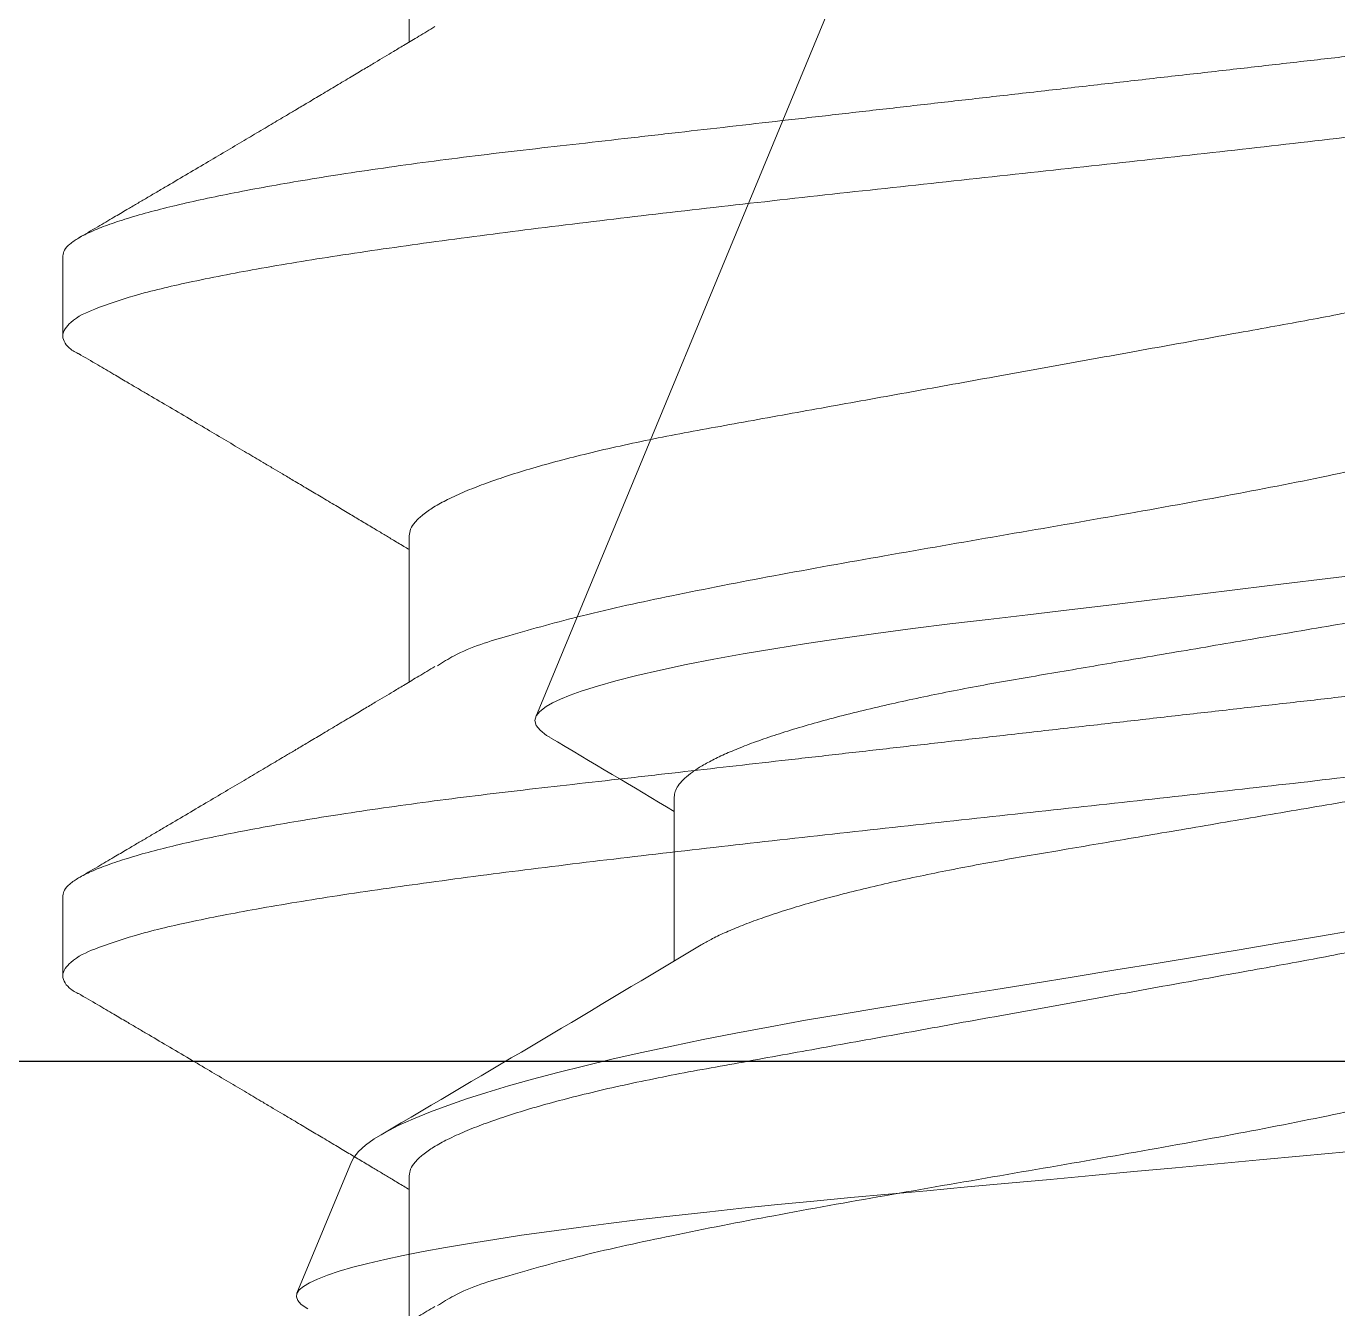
# Model space of a CAD drawing. Extents: x -82 to 113, y -82 to 93.
# Drawn here: x 28.864 to 28.9788, y 79.2564 to 79.3686 of the extents above; entities that cross this region are included whole.
import ezdxf

# ---------------------------------------------------------------- set-up
doc = ezdxf.new("R2010")
doc.units = 0
doc.header["$MEASUREMENT"] = 0
doc.linetypes.add('SLD-Solid', pattern=[0])
doc.layers.get('0').update_dxf_attribs({"linetype": 'CONTINUOUS'})
doc.layers.add('Ballons', color=7, linetype='CONTINUOUS')
doc.layers.add('VENT', color=5, linetype='CONTINUOUS')

# ---------------------------------------------------------------- blocks, each defined once
blk = doc.blocks.new('NO 8 2 IN')
at = {"color": 7, "linetype": 'SLD-Solid', "lineweight": 15}
for p, q in [((0.6985000342013308, 0.08200000106232608), (0.6915000083995579, 0.08200000106232608)), ((0.754500020618039, 0.08200000106232608), (0.7474999948162662, 0.08200000106232608)), ((0.6740000172276126, 0.05168910871633869), (0.6612065783518517, 0.05168910871633869)), ((0.730000003644335, 0.05168910871633869), (0.7172065647685599, 0.05168910871633869)), ((0.7860000267272795, 0.05168910871633869), (0.7732065878515186, 0.05168910871633869))]:
    blk.add_line(p, q, dxfattribs=at)
for points, knots in [([(0.633858474279478, 0.08044668150640888), (0.6339908675184347, 0.08073837997003608), (0.6343080305092883, 0.08143717666001038), (0.63551655181017, 0.08233295871573176), (0.6370663154446987, 0.081069010646587), (0.6380121255637619, 0.07885044238034311), (0.6391834115017048, 0.07536928545410859), (0.6402819313218089, 0.07063574020458674), (0.6414307132650094, 0.06469989755693462), (0.6425727431758048, 0.05766277076653381), (0.6437238888247236, 0.04964081152663624), (0.6448763194102867, 0.04077087450898631), (0.64603099551627, 0.031204014720565), (0.6471868513044399, 0.02110371273165157), (0.6483432834156275, 0.01064254717000068), (0.6495000730928524, -5.914841878507104e-07), (0.6506568624305942, -0.0106437254612004), (0.6518132953349323, -0.02110484411706892), (0.6529691482744369, -0.03120515305038651), (0.6541238336547508, -0.04077174872444544), (0.6552762324182311, -0.04964225095160657), (0.6564274796414225, -0.05766201840420848), (0.6575691941172437, -0.06470545212545176), (0.6587188917614242, -0.07062249843344404), (0.6598149384703333, -0.07540618858865145), (0.6609921836320609, -0.0787658989055231), (0.6619257034263626, -0.08123471515015268), (0.6630813221372023, -0.0817964578379744), (0.6635000518574401, -0.08200000106231897)], [0, 0, 0, 0, 0.005731087315468322, 0.01372946842478553, 0.02172842390726913, 0.03580571887882163, 0.05719234033103562, 0.0858971732027944, 0.1215753521964488, 0.1636903667705769, 0.2115660517813157, 0.2644132095801426, 0.3213497805080277, 0.3814192551721342, 0.4436087436179014, 0.5068677180325694, 0.5701266329362392, 0.6323159407171854, 0.6923851210948684, 0.7493212910222159, 0.8021679414878328, 0.8500430401592046, 0.8921573639094897, 0.9278348029335347, 0.9565388251512387, 0.977924604822526, 0.992001147125708, 1, 1, 1, 1]), ([(0.6425000477846226, 0.08200000106232608), (0.6426725175680303, 0.08196349804216396), (0.6430750923129693, 0.08187829358640641), (0.6435935200194081, 0.0813352344623226), (0.6441261488591863, 0.08054917298768771), (0.644673935255625, 0.07943018348731812), (0.6452393032444093, 0.07799868355747464), (0.6458177129251084, 0.0762420969174471), (0.6463862048786098, 0.07423773625404806), (0.6469447654487936, 0.07200956244783896), (0.6474914675313101, 0.06958508208619918), (0.6480370487228129, 0.06692235448875294), (0.6485783413911577, 0.06403630185162257), (0.649113032615162, 0.06094411944491185), (0.6496549691633788, 0.05755773220565175), (0.6501992230981699, 0.05388884145443029), (0.6507402743950053, 0.04995243101572555), (0.6512620013321282, 0.04587418886260508), (0.6517614325168921, 0.04166610838267815), (0.6522523713305759, 0.03730863195605849), (0.6527692889816876, 0.03278020012474769), (0.653289408544822, 0.02820666825716245), (0.6538120040651734, 0.02361622546949604), (0.6543331348646149, 0.01903810977345444), (0.6548649586060833, 0.01436438214643232), (0.6554054103050362, 0.009617555951351164), (0.6559512649376842, 0.004821243842762613), (0.6565166585064617, -0.000146060893840172), (0.6570983463263929, -0.005256949130782118), (0.6576930490157906, -0.0104815719561131), (0.6582804626429208, -0.01564221101503449), (0.6588570878543294, -0.02070849340147163), (0.6594196836645523, -0.02565190663278827), (0.6599655091348069, -0.03044627037486691), (0.6604776170206605, -0.03494769377319074), (0.6609568861360628, -0.03915306178660671), (0.66140345297012, -0.04309137941955754), (0.6618685503141535, -0.04691145979361266), (0.6623505728231578, -0.05062655146002015), (0.6628491974776978, -0.05421830364142721), (0.6633764516444955, -0.05776148883225574), (0.6639321733464669, -0.06122186945648878), (0.664515875277857, -0.06456436927771136), (0.665107321371579, -0.06765778375942233), (0.6657024586419737, -0.07048064297820389), (0.6662977914383674, -0.07301446527140598), (0.6668891779215897, -0.07524468559458342), (0.6674603823257712, -0.07711901271555632), (0.668006544402985, -0.07864946707196907), (0.6685204988194755, -0.07985019029516138), (0.6690195730167261, -0.08078796936400323), (0.6695053718613764, -0.08144908706108112), (0.6699826045918371, -0.08190152724847621), (0.6703428667100013, -0.08197009393370536), (0.6705000043267262, -0.08200000106231897)], [0, 0, 0, 0, 0.003092212789947809, 0.007217767370667511, 0.01284827981608037, 0.0201959599594793, 0.02935767156969449, 0.04036846352680408, 0.05322126268957995, 0.06658729097310087, 0.0814152471376996, 0.09763482568813356, 0.1151597247920239, 0.1338902215112915, 0.1537147357223548, 0.1764477496495317, 0.2001743396983351, 0.224723975957438, 0.2499243667413853, 0.2759054293313637, 0.3030906016682457, 0.3313791239472038, 0.3581674796328898, 0.3856579399673664, 0.413724612975817, 0.4422323327702257, 0.4710382204564542, 0.4999945199000148, 0.5315779948151138, 0.5629663840863206, 0.5939685390182008, 0.6244011411979533, 0.6540922635112468, 0.6828843101375021, 0.7106363999529122, 0.7350576890227181, 0.758526505047881, 0.7814702022467768, 0.8038309661399966, 0.8254760082066694, 0.8462743025086967, 0.8678486176231887, 0.8881083828694941, 0.9069110883583155, 0.9241307445772622, 0.9396618981861694, 0.9534223838125169, 0.9653572610028887, 0.9746725560485134, 0.9824409810249356, 0.988704704983851, 0.9935571954370336, 0.9971898045810745, 1, 1, 1, 1]), ([(0.6898584606961862, 0.08044668150640888), (0.6899908818109566, 0.08073837643753023), (0.6903080962835304, 0.08143713096696814), (0.6915165425861289, 0.08233296663942014), (0.6930663088089659, 0.08106899891546249), (0.694012111502758, 0.07885044912716666), (0.6951833795021827, 0.07536927210804834), (0.69628204153328, 0.07063576357197121), (0.6974306577573373, 0.06469988357867607), (0.6985727421592287, 0.0576627736634947), (0.6997238778785828, 0.04964081140681742), (0.7008762772184838, 0.04077086824360521), (0.7020311072991774, 0.03120402660880472), (0.7031868030240958, 0.02110370589623045), (0.7043432772374274, 0.0106425480397192), (0.7055000662224984, -5.907465663312905e-07), (0.7066568151086869, -0.01064373193506896), (0.7078134072074675, -0.02110483273018815), (0.7089691048754787, -0.03120515919152922), (0.7101238237422081, -0.04077174853478738), (0.7112762299518636, -0.04964224892662372), (0.7124274260089862, -0.05766202938374221), (0.7135693056398935, -0.0647054338148294), (0.7147188547057084, -0.07062250771294032), (0.7158149292464913, -0.07540618776011598), (0.7169921693998589, -0.078765899028852), (0.7179256899112403, -0.08123471513719949), (0.7190813085720436, -0.08179645783453537), (0.7195000382741625, -0.08200000106231897)], [0, 0, 0, 0, 0.00573129800252343, 0.01372931104197165, 0.02172826773205087, 0.03580556482884082, 0.05719218950977518, 0.0858971296088225, 0.1215752312055085, 0.1636902521377051, 0.2115659443761961, 0.2644131101533142, 0.3213497415512873, 0.3814191761150617, 0.443608673949524, 0.5068676579143465, 0.5701265823681618, 0.6323159470306969, 0.6923850873077625, 0.7493212658307159, 0.8021679242745475, 0.8500430301735831, 0.8921574304135668, 0.9278347920388146, 0.9565388185899408, 0.9779246014898213, 0.9920011459181272, 1, 1, 1, 1]), ([(0.6985000342013308, 0.08200000106232608), (0.6986725039847528, 0.08196349804216396), (0.6990750787296918, 0.08187829358641352), (0.6995935064360168, 0.08133523446230839), (0.7001261352765766, 0.0805491729878085), (0.70067392166861, 0.07943018348662889), (0.7012392896802453, 0.07799868356099182), (0.7018176992487355, 0.07624209690033723), (0.7023861917120087, 0.07423773633063746), (0.7029447501753907, 0.07200956213720389), (0.7034914612986256, 0.06958508343719672), (0.7040370048107434, 0.06692234431857003), (0.7045784590106052, 0.06403632101651624), (0.7051129547455446, 0.06094410045859178), (0.7056550923594216, 0.05755774986624118), (0.7061991695759247, 0.05388883168269132), (0.706740272257349, 0.04995243277414829), (0.7072619845401675, 0.04587418837002843), (0.7077614198682909, 0.04166610852470143), (0.7082523573359225, 0.03730863189908007), (0.7087692760944293, 0.03278020020687222), (0.7092893925707529, 0.02820666798429983), (0.7098119988988572, 0.02361622642770556), (0.7103330889375314, 0.01903810330995981), (0.710865070789211, 0.01436439367915199), (0.711405362804868, 0.00961754930828107), (0.7119512606387701, 0.004821244899567034), (0.7125166420006224, -0.00014606122650207), (0.7130983342767081, -0.005256948956215979), (0.7136930323672459, -0.0104815723050109), (0.7142804595808059, -0.01564220981747866), (0.714857036674772, -0.02070850046312245), (0.7154198063245332, -0.02565189390745815), (0.7159654271682427, -0.03044628372363434), (0.7164777370798419, -0.03494768134120108), (0.7169568403347455, -0.03915306824425357), (0.7174034484446992, -0.04309137836029464), (0.7178685318870208, -0.04691146044678618), (0.7183505694514025, -0.05062654993313487), (0.7188491500154157, -0.05421831241668684), (0.7193765628842499, -0.05776147327923553), (0.7199321287353087, -0.06122187831267212), (0.720515869654065, -0.06456436798674758), (0.7211073048185739, -0.06765778433073422), (0.721702449292053, -0.07048064197923054), (0.7222977663493708, -0.0730144713258909), (0.7228892035274015, -0.07524468251880734), (0.7234604232625088, -0.07711900112871461), (0.7240065106773272, -0.07864948537349647), (0.7245205312692633, -0.07985018012612954), (0.7250195915058981, -0.0807879737036572), (0.7255053963310871, -0.08144907042706251), (0.7259826052414411, -0.08190154432070784), (0.726342875475325, -0.08197009769067876), (0.7265000274096849, -0.08200000106231897)], [0, 0, 0, 0, 0.003092212430469399, 0.007217766531581811, 0.01284827832243181, 0.02019595761164232, 0.02935766815678283, 0.04036845883385698, 0.0532212565024589, 0.06658728323214175, 0.08141523767294881, 0.09763481433781128, 0.1151597921991554, 0.1338902121345474, 0.1537147932400026, 0.1764477403002234, 0.2001743275907442, 0.224723960995883, 0.2499243488502142, 0.2759054084198213, 0.3030905775963507, 0.3313790965866887, 0.3581674491581532, 0.3856579062967868, 0.4137246254438173, 0.4422322925170845, 0.4710381768545477, 0.4999944729318572, 0.5315779441752887, 0.5629663297975073, 0.5939684811253, 0.6244010797671772, 0.6540922480333283, 0.6828842419094366, 0.7106363779029874, 0.7350576147270504, 0.7585264280238977, 0.7814701225555245, 0.8038308838492427, 0.8254759233996185, 0.8462742797106003, 0.8678485228832349, 0.8881082857742858, 0.9069109890772399, 0.9241306432943533, 0.9396617950977205, 0.9534223355502297, 0.9653572113531385, 0.9746724310134319, 0.9824409423104602, 0.9887046655412002, 0.9935571554302671, 0.9971895943886373, 1, 1, 1, 1]), ([(0.7458584471129086, 0.08044668150640888), (0.7459908542324882, 0.08073837817283902), (0.7463080428277351, 0.08143715370818683), (0.7475165279713281, 0.08233296330025297), (0.7490662915296866, 0.08106899731938455), (0.7500121481378699, 0.07885046040411936), (0.7511834129632717, 0.0753692798387604), (0.7522819523094881, 0.07063574640264392), (0.7534306724079443, 0.06469989181091051), (0.7545727094625647, 0.05766276853211849), (0.7557239154196935, 0.04964081551771216), (0.7568763071492981, 0.04077087037428129), (0.758031080524745, 0.0312040235889981), (0.759186796115003, 0.02110370665214845), (0.760343250750509, 0.01064254529518394), (0.7615000989901972, -5.883651184035443e-07), (0.7626568483506162, -0.01064372944118475), (0.7638133808219436, -0.02110483552701226), (0.7649690981157704, -0.03120515836432958), (0.7661237964330923, -0.04077175189122073), (0.767276260581994, -0.04964224642260717), (0.7684274594957969, -0.05766202576629809), (0.7695692880153757, -0.06470543588499567), (0.7707188269521623, -0.07062251479545267), (0.7718149607946856, -0.07540618154120438), (0.7729921897453096, -0.07876590241456682), (0.773925711951648, -0.08123469865355304), (0.7750813089873816, -0.08179645564946725), (0.7755000246908708, -0.08200000106231897)], [0, 0, 0, 0, 0.005731193161150711, 0.01372939093988378, 0.02172834773133871, 0.03580574990935025, 0.05719237486133048, 0.085897212430428, 0.1215753558702953, 0.1636903773362416, 0.2115661010270619, 0.2644132674739447, 0.3213498736558981, 0.3814193089809695, 0.4436088076035976, 0.5068678157147021, 0.5701267409702369, 0.6323160826741067, 0.6923852237124656, 0.7493214029570063, 0.8021680900147121, 0.8500431965204984, 0.8921575622278197, 0.9278349243052287, 0.9565390026677021, 0.9779247858386179, 0.9920013304453245, 0.9999999999999999, 0.9999999999999999, 0.9999999999999999, 0.9999999999999999]), ([(0.754500020618039, 0.08200000106232608), (0.7546724887486533, 0.08196349622979682), (0.7550750687780692, 0.08187828560856047), (0.7555935347829177, 0.08133526114838929), (0.7561261050157384, 0.08054914617877529), (0.7566739604051236, 0.07943019953271602), (0.7572393137078421, 0.07799868620685402), (0.7578176770796858, 0.07624209036573859), (0.758386171190125, 0.07423773158301827), (0.7589447830098948, 0.0720095677643755), (0.7594914912394302, 0.06958508719474565), (0.7600369796408302, 0.06692233943355319), (0.7605784456201548, 0.06403632121438108), (0.7611129546830426, 0.06094410450509713), (0.7616550157449637, 0.05755774202808794), (0.7621991774326773, 0.05388883666503119), (0.7627402407083537, 0.0499524287922668), (0.7632620235423815, 0.04587419199207687), (0.7637614347779049, 0.04166610752499622), (0.7642523970112478, 0.03730863519860605), (0.764769236682568, 0.03278019447908065), (0.7652894280914353, 0.02820667079254946), (0.7658120302961606, 0.02361622876482272), (0.7663330630888083, 0.01903810052283461), (0.7668650608002565, 0.01436439408823986), (0.7674053475577125, 0.00961754911890722), (0.7679512500899506, 0.004821245244947647), (0.7685166176520966, -0.0001460638429335859), (0.7690983654928658, -0.005256946639363491), (0.7696930703500868, -0.01048156921796561), (0.770280415582107, -0.01564221606161453), (0.7708570939482513, -0.02070849378922901), (0.7714197587974212, -0.02565190055302935), (0.7719654797404303, -0.03044627758564644), (0.7724777125210949, -0.03494768397899861), (0.7729568170185104, -0.03915307076471919), (0.7734034826159757, -0.04309137570269428), (0.7738685542058761, -0.04691146045655614), (0.7743505850577606, -0.0506265510724333), (0.7748492016805528, -0.05421830451163601), (0.7753764789547688, -0.05776148388135738), (0.7759321142515603, -0.06122187915580213), (0.7765159196839022, -0.06456435815795203), (0.7771072580343201, -0.06765779628460677), (0.777702506670721, -0.07048062849488446), (0.778297719058969, -0.07301448629861085), (0.7788892581252327, -0.07524466622889747), (0.7794603860221798, -0.0771190169567646), (0.7800065397297828, -0.078649479497642), (0.7805205618949458, -0.07985016956529734), (0.7810195766029153, -0.08078797911611701), (0.781505382985614, -0.08144908619046731), (0.7819826138284327, -0.081901527389455), (0.7823428761297748, -0.08197009397652266), (0.7825000138263931, -0.08200000106231897)], [0, 0, 0, 0, 0.003092212474474094, 0.007217930550523359, 0.01284831756046396, 0.02019609582140424, 0.02935780649692349, 0.04036852816095878, 0.05322132601246646, 0.06658740635460804, 0.08141536100642903, 0.09763489389900996, 0.1151598720097487, 0.1338902922116899, 0.1537148389985677, 0.1764478184933604, 0.2001744061215297, 0.2247240676130567, 0.2499244558260099, 0.2759055157653486, 0.3030906606264615, 0.3313792047211663, 0.3581675576738508, 0.3856579905015288, 0.4137247100479716, 0.442232377526926, 0.4710382622743204, 0.4999945587637016, 0.531578055158428, 0.5629664412273289, 0.5939685682944803, 0.6244011920710705, 0.6540923360566905, 0.6828843550432101, 0.7106364667286479, 0.735057703900245, 0.7585265424634448, 0.7814702373215788, 0.8038309989335088, 0.8254760387919112, 0.8462743309720552, 0.8678486091675228, 0.8881084100451194, 0.9069110724454126, 0.9241307721867617, 0.9396618739569711, 0.9534224710343969, 0.9653572826813911, 0.974672576776651, 0.9824410881842316, 0.9887047061362199, 0.9935571960943416, 0.9971898048677766, 1, 1, 1, 1]), ([(0.6625582427373047, 0.04944529505373652), (0.6622761628346154, 0.04991300307798241), (0.661752563403823, 0.05078116721491455), (0.6610294951604487, 0.0519830401412662), (0.6604289130854681, 0.05298303518708991), (0.6599087745442063, 0.05385011964062869), (0.659395557200213, 0.05470658854564903), (0.6588159245245322, 0.05567480692609195), (0.6581384957140983, 0.05680808114296809), (0.6573957105390349, 0.05805252361354718), (0.6566372601478321, 0.05932470527272926), (0.6559340787735692, 0.06050611276101137), (0.655323977650184, 0.06153181707910704), (0.6548256338572429, 0.06237077178833061), (0.6543996387245841, 0.06308806190452998), (0.6539952094853305, 0.06376973973669209), (0.653431635839425, 0.06471980316808157), (0.652680632716681, 0.06598725632859015), (0.6517388339142087, 0.06757862347097188), (0.6507342894188071, 0.06927778197680112), (0.6496952711879374, 0.07103763335880586), (0.6488059424215464, 0.07254524139601415), (0.6480926022820199, 0.07375573589714435), (0.6475662164685474, 0.07464923659092904), (0.6470529807863556, 0.07552094154448241), (0.6464922484343845, 0.07647372858340873), (0.6458208476300484, 0.0776151944099297), (0.6449915208730346, 0.07902590843034574), (0.6443853884210142, 0.08005783224778185), (0.6440555031491897, 0.08061945284386951)], [0, 0, 0, 0, 0.04519937989339497, 0.08389952406480733, 0.1160725497970864, 0.141731272136242, 0.1675748623662875, 0.1986999259180753, 0.2351163269888207, 0.2768364510008514, 0.3186330030484813, 0.3576849550552527, 0.3906106704464225, 0.4173952650915919, 0.4384370067763, 0.4596487725600579, 0.4829881683805398, 0.529851128912322, 0.5815661464662848, 0.6360153358671685, 0.6931994824068848, 0.7506899362678775, 0.7808660798725349, 0.8094732130376939, 0.8365085672824384, 0.8645782766261407, 0.9009617751737233, 0.9460988244262585, 0.9999999999999999, 0.9999999999999999, 0.9999999999999999, 0.9999999999999999]), ([(0.6899444797024898, 0.08061945284386951), (0.6896152874503088, 0.08005895469126045), (0.6890102931935473, 0.07902886312314195), (0.6881821958669718, 0.07762037112139097), (0.687511540214885, 0.07648015570063649), (0.6869516056848397, 0.0755286497817309), (0.6862616239691448, 0.0743569924292018), (0.6853556428425378, 0.07281905166295388), (0.6842704892082452, 0.07097947054204923), (0.6832100976828315, 0.06918356767037892), (0.6822256443187342, 0.06751855957245567), (0.6813022498639612, 0.06595821877042596), (0.6805292510404541, 0.06465395328600465), (0.6799106348690032, 0.06361085511671405), (0.6793871693133298, 0.06272888996299741), (0.6787938712909778, 0.0617302195660514), (0.6781228290260799, 0.06060154668919893), (0.6773857650221942, 0.05936340707955168), (0.6766654866565034, 0.05815504572924368), (0.6759757875789489, 0.05699945275659246), (0.6753288240596333, 0.05591690386324188), (0.674736779504812, 0.05492752603385753), (0.6741876740947674, 0.05401083579497623), (0.6736452377444095, 0.05310659264537065), (0.6731850442238283, 0.05234002283853556), (0.6728867727958914, 0.05184428894638415), (0.672793404499842, 0.05168910871633869)], [0, 0, 0, 0, 0.05798167586788244, 0.1065595580269494, 0.1457427187693226, 0.1759776293515837, 0.2050392042249229, 0.2670301238508556, 0.335195349837447, 0.3955517533436055, 0.4530647110012492, 0.5077319642294494, 0.5572797523995766, 0.5883028672446599, 0.6159082607732322, 0.6487641469731362, 0.6919186007523376, 0.7330355312832953, 0.7772940891724014, 0.8174002659008853, 0.8530774647129349, 0.8897875930376584, 0.9202467871004051, 0.94839358688828, 0.9838455768604635, 1, 1, 1, 1]), ([(0.7185582291540129, 0.04944529505373652), (0.718276138595769, 0.04991299667020144), (0.7177525258943689, 0.05078113812226803), (0.7170295826546464, 0.05198308620254721), (0.7164288864177308, 0.05298301264613059), (0.7159087699000679, 0.05385012500075703), (0.7153955297775667, 0.05470656562822285), (0.7148160108177279, 0.05567485205746436), (0.7141384637859147, 0.05680805554265334), (0.7133956833439186, 0.05805250095472303), (0.7126373555975221, 0.05932475564477357), (0.7119340245982357, 0.06050605952689381), (0.7113240696017868, 0.0615318652824115), (0.7108256083423328, 0.06237075017287452), (0.7103996291121035, 0.06308806426523006), (0.7099951965261653, 0.06376974010398584), (0.7094316179418456, 0.06471978613040363), (0.7086807217541065, 0.06598730262605557), (0.7077387980353365, 0.06757859580349646), (0.7067342850480287, 0.06927778742786472), (0.7056952513673025, 0.07103762967786764), (0.7048059409100347, 0.0725452485077156), (0.7040925738885164, 0.07375571277427184), (0.7035662893025858, 0.07464925869682304), (0.7030530323135338, 0.07552093670381765), (0.7024923178692006, 0.07647374866167667), (0.7018208162915869, 0.07761516958422732), (0.7009915102863431, 0.0790258958381358), (0.7003854215307967, 0.08005783096069763), (0.7000555628983989, 0.08061945284386951)], [0, 0, 0, 0, 0.04519942646974995, 0.08389856768942255, 0.1160726681534438, 0.141731416933, 0.1675750337939459, 0.1986990904679299, 0.2351165670345456, 0.2768367340376818, 0.3186322933843848, 0.3576853204036453, 0.3906100357667428, 0.4173956912772731, 0.4384374546447455, 0.4596492422864754, 0.4829886621573745, 0.5298506397862915, 0.5815667409542348, 0.6360159864630712, 0.6932001919290164, 0.7506907050318766, 0.7808668797319765, 0.8094730156836045, 0.8365083977873197, 0.864578136055859, 0.9009626977331906, 0.9460997934978512, 1, 1, 1, 1]), ([(0.7459445027854485, 0.08061945284386951), (0.745615290208832, 0.08005895945363051), (0.7450102643633727, 0.07902888645092787), (0.7441822329887202, 0.0776203484926512), (0.743511524559807, 0.07648016410548308), (0.7429515870243648, 0.07552865996974134), (0.7422616665758994, 0.07435696653337942), (0.741355608217944, 0.07281907126466791), (0.7402704926441857, 0.07097945327858923), (0.7392100312639229, 0.06918359166830612), (0.7382256446540794, 0.0675185441123034), (0.7373022193565646, 0.06595823604040163), (0.736529289772804, 0.06465392951551507), (0.7359106171812897, 0.06361086479774514), (0.7353871544565607, 0.06272889798179904), (0.7347939008213871, 0.06173020847904098), (0.7341228594184344, 0.06060153505396926), (0.7333857351812298, 0.05936343133098632), (0.7326655290641781, 0.05815501962128877), (0.7319757593948282, 0.05699947607084965), (0.7313288525965902, 0.05591689330976379), (0.7307368122115747, 0.05492751293889597), (0.7301876484212926, 0.0540108576968592), (0.7296452731042109, 0.05310657795287455), (0.7291850656026213, 0.05234002386048786), (0.7288867954725617, 0.05184428919002215), (0.7287934275828007, 0.05168910871633869)], [0, 0, 0, 0, 0.05798222840376543, 0.1065595583372112, 0.1457432720482199, 0.1759781828037179, 0.2050392046755961, 0.2670306780740156, 0.3351959044511688, 0.3955528626473053, 0.45306526580573, 0.5077325193471555, 0.5572797520075796, 0.5883034231796387, 0.61590881686638, 0.6487641464661701, 0.6919186004926307, 0.7330360889372696, 0.7772940888866016, 0.817400824597332, 0.8530774643491192, 0.8897875928841783, 0.9202473474017824, 0.9483935865925942, 0.9838455767679045, 1, 1, 1, 1]), ([(0.7745582522369716, 0.04944529505373652), (0.7742761487544954, 0.04991299624236945), (0.7737525148537685, 0.05078113227400394), (0.7730295568010774, 0.0519830714972116), (0.7724289229249166, 0.05298303537475846), (0.771908747764499, 0.05385011253812877), (0.7713955218350748, 0.05470656900846649), (0.7708159897293427, 0.05567484026156677), (0.7701384981909314, 0.05680807691565803), (0.7693956690510362, 0.05805250050738664), (0.7686372956154912, 0.0593247352895574), (0.767934015148569, 0.06050606926784496), (0.7673240603644302, 0.06153186785924447), (0.7668255813479163, 0.0623707349548539), (0.7663996674576197, 0.06308808783310837), (0.7659951657327184, 0.06376971539207688), (0.7654316721402239, 0.06471982631734363), (0.7646806315808732, 0.06598725001708061), (0.7637388437509429, 0.06757862367967249), (0.7627343068912467, 0.06927779389695132), (0.7616952300821964, 0.07103761070712267), (0.7608059534864253, 0.07254524953068398), (0.7600926134871884, 0.07375573689999015), (0.7595662193748467, 0.07464922551312725), (0.7590530323070368, 0.07552095189389263), (0.7584922948946087, 0.07647373594404883), (0.7578208499466967, 0.07761518299523118), (0.7569915313054594, 0.07902590180099622), (0.7563854210678613, 0.08005783148680479), (0.7560555493151071, 0.08061945284386951)], [0, 0, 0, 0, 0.04519992517612843, 0.08389904628481713, 0.1160726092280529, 0.1417318649821005, 0.1675754684127597, 0.1986995089123433, 0.2351164475585906, 0.2768371113004023, 0.3186331668030846, 0.3576856561326331, 0.3906103543855726, 0.4173959959762611, 0.4384372320128507, 0.4596495247820179, 0.4829884165588471, 0.5298514010276987, 0.5815664449971086, 0.6360156622100227, 0.6932003522163933, 0.7506903215895372, 0.7808664806078266, 0.8094736283851859, 0.836508483278856, 0.8645782069602486, 0.900962236900324, 0.9460993092083535, 0.9999999999999999, 0.9999999999999999, 0.9999999999999999, 0.9999999999999999]), ([(0.6740000172276126, 0.05168910871633869), (0.6741991215650529, 0.0516598859351447), (0.6746415474244145, 0.05159495056383179), (0.6752656172697442, 0.05113891795711112), (0.6759025169112363, 0.05045372695777672), (0.6765574944239887, 0.04948669422957863), (0.67722987053628, 0.04825071730706298), (0.6778990293346681, 0.04677652756921447), (0.6785631966747587, 0.04508472686407572), (0.6792182263593673, 0.04319553752421257), (0.6798698503606033, 0.04109613417386271), (0.680513028424528, 0.03880370169250114), (0.6811572180086927, 0.03628418657040555), (0.68179503135228, 0.03355412086956022), (0.6824198007177671, 0.03063337164054047), (0.683018739669393, 0.02759564367727307), (0.683587932805267, 0.02443184601650472), (0.6841843029846331, 0.021133045816498), (0.6847946774742582, 0.01775093817645512), (0.6854171282537749, 0.01430448382326688), (0.6860460836625322, 0.0108207196934913), (0.6866894576140652, 0.007258476168821915), (0.6873422073457505, 0.003642746806612251), (0.6880132729643833, -7.35768442083895e-05), (0.6886973614837899, -0.003861719310968681), (0.6893887697483336, -0.007691250927706506), (0.6900688486694122, -0.01145721406931699), (0.6907320608108165, -0.0151300419527729), (0.6913733616282798, -0.01868261253835612), (0.6919783636936216, -0.0220304203543833), (0.6925439678807805, -0.0251715986067822), (0.6930832370145765, -0.02812847596440804), (0.6936521015450978, -0.03097718452463738), (0.694243558432845, -0.03372166792804165), (0.6948680546611712, -0.03638679416058466), (0.6955227606914605, -0.03894140450758243), (0.6962052389996956, -0.04135429570588656), (0.6968972083469822, -0.04354733405534716), (0.6975895768667328, -0.04550231431819185), (0.6982858387175099, -0.04719765554541766), (0.6988834643039752, -0.04849053772137779), (0.6993004798071638, -0.04918503576994482), (0.6994453632808018, -0.04942632485620635)], [0, 0, 0, 0, 0.005660271715563489, 0.01257757922455938, 0.02136587354686047, 0.03235192765567654, 0.04569000048198084, 0.06142365209006238, 0.07842249368206831, 0.0974411728200906, 0.1183589890798786, 0.1410211813753428, 0.1652462747607005, 0.192420621627947, 0.2208650392678512, 0.2503106934861328, 0.2805999521664292, 0.3124189645608191, 0.3457879666973703, 0.3784824774720443, 0.412166271505873, 0.4466138677329435, 0.4815809789961661, 0.5168113190383505, 0.5541710644378901, 0.591217018851226, 0.6276444560914161, 0.6631651737393028, 0.6975153601939424, 0.7304613914222522, 0.7600591377618436, 0.7884191361897815, 0.8160642260136933, 0.842791730520923, 0.8683766084586767, 0.8940214686220966, 0.917895484589299, 0.9397846573044089, 0.9595100007804751, 0.976937756624193, 0.991987497095334, 1, 1, 1, 1]), ([(0.730000003644335, 0.05168910871633869), (0.7301991075973149, 0.05165988559075885), (0.7306415326024336, 0.05159494945419141), (0.731265603646662, 0.05113892934566877), (0.7319024598829884, 0.05045370121774795), (0.7325574936271835, 0.04948671205242761), (0.7332298455921347, 0.04825070494919004), (0.7338990619830099, 0.04677653827793193), (0.7345632237904738, 0.04508473196641916), (0.7352182051733394, 0.04319553057150927), (0.7358698275093474, 0.04109612836272447), (0.736513072888016, 0.03880371403027283), (0.7371571907763581, 0.03628417967176034), (0.737795007059546, 0.03355411629648586), (0.7384198523034513, 0.03063338233896218), (0.739018689876275, 0.02759563215705185), (0.7395880040563014, 0.02443186148625642), (0.7401841960086983, 0.02113302671067885), (0.7407947363443412, 0.01775094906130903), (0.7414171337816526, 0.01430448065081436), (0.742046140272663, 0.01082073016221585), (0.7426893573354647, 0.007258458307354942), (0.7433422586840805, 0.003642756322186358), (0.7440133036353416, -7.35732670023026e-05), (0.7446973168927542, -0.00386172932388007), (0.7453888373401298, -0.007691236270048307), (0.7460687571926172, -0.01145722813488703), (0.7467320657283238, -0.01513003640345545), (0.7473733469386161, -0.01868261274413641), (0.7479783381719045, -0.02203042469648153), (0.7485439988034557, -0.0251715950508995), (0.7490832697650092, -0.02812847155359322), (0.7496520773189559, -0.03097718905107882), (0.7502435460148007, -0.03372166786771658), (0.7508680465904263, -0.03638679243524479), (0.7515227252562227, -0.03894141454866684), (0.7522053012983037, -0.0413542722675615), (0.7528971246179026, -0.04354735704560397), (0.7535895757175695, -0.04550230615662798), (0.7542858273110227, -0.04719765343568127), (0.7548834392250399, -0.04849055164618221), (0.755300488935049, -0.0491850368014255), (0.7554453863637605, -0.04942632485620635)], [0, 0, 0, 0, 0.005660270724802968, 0.01257757702301082, 0.02136562934711169, 0.03235188066773164, 0.04568995115937134, 0.06142374537558819, 0.07842258399215725, 0.09744114514640793, 0.118358957744791, 0.1410212404495055, 0.1652462431226955, 0.1924205852334091, 0.2208650709044988, 0.2503106526385113, 0.2805999686674477, 0.3124188517786392, 0.3457879717785562, 0.3784824768304607, 0.4121662649683581, 0.4466137314510358, 0.4815809602996737, 0.516811294175223, 0.5541709711784345, 0.5912169809615323, 0.6276442881153204, 0.663165061401896, 0.6975152418439606, 0.7304612673054754, 0.7600590703186008, 0.788419063782472, 0.8160640806637087, 0.8427915804926195, 0.8683764539520569, 0.8940213096266614, 0.9178954165734933, 0.9397843751080085, 0.9595098324045916, 0.9769375851977967, 0.9919873230346667, 1, 1, 1, 1]), ([(0.6626293752489119, 0.04921781309828788), (0.6629314197245861, 0.04873561646405022), (0.6641355364813251, 0.04681331331299532), (0.6654115819452215, 0.0424591872382436), (0.6671804110589079, 0.03613177702889203), (0.66885025222129, 0.02836593309390167), (0.6705701053074051, 0.01954006672207242), (0.6722820586407892, 0.009959164684360644), (0.6740004213819475, -6.82326216860929e-07), (0.6757172406219354, -0.009961903787782944), (0.6774335399480833, -0.01953873047482801), (0.6791393053961627, -0.02837729674117639), (0.680852402203783, -0.03610339216911029), (0.6824994675539955, -0.04254176632173312), (0.6842426498211012, -0.04717434201628379), (0.6856805150460161, -0.05063635289286594), (0.6873732742952257, -0.05140465518888249), (0.6879999954986715, -0.05168910871633869)], [0, 0, 0, 0, 0.01621106893184769, 0.06462630942743866, 0.1280308034017084, 0.2044134958828503, 0.2910758090247371, 0.3848472467750816, 0.4822499691162942, 0.5796523561476185, 0.6734227958838698, 0.7600835038118917, 0.8364640465460725, 0.8998659100729121, 0.9482783245632807, 0.9808507496328258, 1, 1, 1, 1]), ([(0.7186293616656201, 0.04921781309828788), (0.7189314062796797, 0.04873561650057212), (0.720135523588084, 0.04681331349511453), (0.72141155798775, 0.04245918114202851), (0.7231804583042845, 0.03613178924569382), (0.7248502222652036, 0.02836592630355739), (0.7265700836512394, 0.0195400634268168), (0.7282821042365981, 0.00995917288999948), (0.7300003964705724, -6.863761967679238e-07), (0.7317172144313986, -0.009961908298613764), (0.7334335852389131, -0.0195387218688623), (0.735139285718418, -0.02837729967386338), (0.7368523706220174, -0.03610340081723251), (0.7384995132316021, -0.04254175190876452), (0.7402426301324141, -0.04717434657455755), (0.7416805045131127, -0.05063636845632402), (0.7433732837302216, -0.05140465732223731), (0.7440000185816302, -0.05168910871633869)], [0, 0, 0, 0, 0.01621106426479477, 0.06462629082197559, 0.1280308581996301, 0.2044134526054206, 0.2910757407978324, 0.3848472135269196, 0.4822498481595783, 0.5796522071507472, 0.6734226818666879, 0.7600832977841634, 0.8364638185289188, 0.8998657554637031, 0.948278035972784, 0.9808504516649555, 1, 1, 1, 1])]:
    blk.add_open_spline(points, degree=3, knots=knots, dxfattribs=at)
blk = doc.blocks.new('3203-1_Sash_Component')
blk.add_line((0.7222365879483448, 2.379975179006938), (1.292435085970766, 2.379975204525141))
blk = doc.blocks.new('3203_Sash_Assembly')
blk.add_blockref('3203-1_Sash_Component', (0, 0))
blk = doc.blocks.new('20350')
at = {"color": 7, "linetype": 'Continuous', "lineweight": 15}
for p, q in [((0.7960802411690864, 0.0894050889825877), (0.7845719487381828, 0.09417198500069901)), ((0.999853929156501, 0.004999269645779236), (0.8350108039232893, 0.07327951361430962)), ((0.8280040285130994, 0.06116194931600205), (0.8136485049366726, 0.06116194931600205))]:
    blk.add_line(p, q, dxfattribs=at)
at = {"color": 7, "linetype": 'Continuous', "lineweight": 15, "flags": 128}
for points in [[(0.7969601757842852, 0.002320514870305601), (0.7966013390201141, 0.006132498600962322), (0.7962441153349857, 0.009939750642658396), (0.7958997229603852, 0.01362153137064581), (0.7955581168132113, 0.01728600586856999), (0.7952173905273341, 0.02095207969769319), (0.7948804769737237, 0.02458783153609545), (0.7945408505144655, 0.02826488644659264), (0.7942063565794086, 0.03189695844848472), (0.7938752354459879, 0.03550358779459373), (0.7935504933069382, 0.03905114499490026), (0.7932444482203778, 0.04240819160339981), (0.792944488841087, 0.04569853831021931), (0.7926418898779275, 0.04893880166248721), (0.7923332785292558, 0.05210221004726634), (0.7920127890531319, 0.05524580322251893), (0.7916870937310136, 0.05829883025849369), (0.7913546528056514, 0.06127587302306381), (0.7910182525044576, 0.0641509114515344), (0.7906801658024634, 0.06690562426554436), (0.7903393661948073, 0.06954990990460885), (0.7899940939589101, 0.07209606351376863), (0.7896472086439843, 0.07452146074304267), (0.7892920379685364, 0.07686950350027644), (0.7889364273624437, 0.07908313369709674), (0.7885785437813411, 0.0811727217819822), (0.788221613383314, 0.0831181867539641), (0.7878750213554753, 0.0848731892515815), (0.7875304090155524, 0.0864847468626948), (0.7871860899627237, 0.08795961435579613), (0.7868449970679734, 0.08928361313276412), (0.7865004580498223, 0.0904780614994678), (0.7861603916599122, 0.09151035876196545), (0.785823038175657, 0.09238422600033402), (0.7854914037898126, 0.09308992058377896), (0.7851777332387044, 0.09360969864287938), (0.7848703683602025, 0.09397091836471816), (0.7845678427188147, 0.09417363474061347), (0.7842656103645211, 0.0942174811617491), (0.7839507666650292, 0.0941011836622323), (0.7836301305453475, 0.09382254258888167), (0.7833021622482192, 0.09337836844447622), (0.7832217282616512, 0.09323161491290932)], [(0.7960746687142262, 0.08939150612384594), (0.7964568951244431, 0.08920349992892795), (0.7969823922819401, 0.08878042412511888), (0.7975254133435357, 0.08818162352362435), (0.7980799459237176, 0.08741179071797944), (0.7986589679765643, 0.08644701364453056), (0.7992480351125124, 0.08530657592991986), (0.7998509600638286, 0.08398104656093608), (0.8004617304450221, 0.08248238615202297), (0.8010191225744023, 0.08098287337749355), (0.8015810606538025, 0.07934746785922187), (0.8021506975195223, 0.07756623449675715), (0.8027230472908968, 0.07565326023608065), (0.8033097681300632, 0.07356617425675438), (0.8038973688305191, 0.07134886880599822), (0.804489148872122, 0.0689876327119947), (0.8050796091217833, 0.06650264321054067), (0.805648512769757, 0.06398570832847383), (0.8062141902596522, 0.06136152660344862), (0.8067794278189027, 0.05861515414129315), (0.8073393128886224, 0.05576927944859733), (0.8079046970914234, 0.05276350371364913), (0.8084621625425825, 0.04966434353373472), (0.8090144954695262, 0.04645335389993477), (0.8095564900262815, 0.04315909822601327), (0.8100734085361694, 0.03991345488857689), (0.8105985390847934, 0.03660109331896422), (0.8111419267552549, 0.03320131615508615), (0.8116968992660816, 0.02974706320411258), (0.812276801180225, 0.02615730932261329), (0.8128669681427922, 0.02252526023382018), (0.8134714328513724, 0.0188272994523544), (0.8140839629551451, 0.0151020114164595), (0.8146414284063042, 0.01173190436689708), (0.8152035864510268, 0.008351880547294854), (0.8157736632473913, 0.004944272274215677), (0.8163467462365119, 0.001538414415293232)], [(0.8475985395176764, 9.172256831391223e-05), (0.8471206281917958, 0.003973342186370132), (0.8466460163457654, 0.007850577284060023), (0.8461860688546281, 0.01162909807386825), (0.8457312538877062, 0.01538576439229189), (0.8452836244546731, 0.01910324595051804), (0.8448314490716271, 0.02287890031722384), (0.844388732197487, 0.02659462558982284), (0.8439575268419333, 0.03023216006387486), (0.8435516174985622, 0.03367597382721499), (0.8431509873229572, 0.03703049999974439), (0.8427451513013651, 0.04028231840537444), (0.8423172454256616, 0.04350769285481704), (0.8418806875805771, 0.04661119734988972), (0.8414375307757922, 0.04957927194492129), (0.8409838156354823, 0.05243597992979687), (0.8405255545451524, 0.05514124178951363), (0.840064873836269, 0.05768297317918325), (0.8395896754160503, 0.06011946490944808), (0.8391142570305021, 0.06237129116813378), (0.8386407450110909, 0.06442776530666094), (0.8381772780747738, 0.06625711150097402), (0.8377177705142884, 0.06788786108653255), (0.837264202017522, 0.06931243442498669), (0.8369188564598531, 0.07026817000713947), (0.8365779835304252, 0.07109801210255284), (0.8362423164469845, 0.07179978397105913), (0.8359128817143713, 0.07237132720290163), (0.8354983204016193, 0.07291521437797144), (0.8350935842066463, 0.07323950283851843), (0.8346910476649043, 0.07334648847266578), (0.8342704006448685, 0.07323334380946278), (0.8338397818635173, 0.07289685185607198), (0.833401244330517, 0.07233862569150062), (0.8332350238678359, 0.07204761615132327)]]:
    blk.add_lwpolyline(points, dxfattribs=at)
at = {"color": 7, "linetype": 'Continuous', "lineweight": 15}
for centre, radius, start, end in [((3.849604982646142, 1.877510668020236), 3.537816088069699, 210.4083520711651, 210.9357489164557), ((-1.637844299249565, 1.536468816011322), 2.872401501624708, 329.0951133906082, 329.3479959543342)]:
    blk.add_arc(centre, radius, start, end, dxfattribs=at)
for points, knots in [([(0.7655131999395337, 0.06116194931600205), (0.7656735248041002, 0.06114547360137124), (0.7659963314321345, 0.06111230051935479), (0.7665007225275033, 0.06084193094351065), (0.7670220220743502, 0.06040385965057737), (0.7675599413728449, 0.05977828319332446), (0.7681118628677126, 0.05896729520735278), (0.7686757990295945, 0.05796913778139867), (0.7692491519160285, 0.05678528223229762), (0.7698386297680102, 0.05539684687200008), (0.7704417783412794, 0.05379868939105847), (0.7710554830854122, 0.0519880923345255), (0.7716675726239828, 0.04999902540701839), (0.7722747197445301, 0.0478427232869052), (0.7728738891531393, 0.04553206566568235), (0.7734533323523465, 0.0431179502987078), (0.7740109664576593, 0.04062246950941528), (0.7745451024293857, 0.03806667330148628), (0.7750622728812857, 0.03542549735767864), (0.7755625237468706, 0.03271301202464372), (0.7760409212204422, 0.02992362394060422), (0.7765301809416627, 0.02704569283376657), (0.7770382869234709, 0.02406268371724707), (0.7775723958916458, 0.02092634404128546), (0.7781314825686039, 0.01764338816623479), (0.7787137310091978, 0.01422345299637584), (0.779308444655598, 0.01073192623114494), (0.7799122279212867, 0.007185542524993593), (0.7805225118191146, 0.003602132885632159), (0.7811265546342625, 5.454519161673943e-05), (0.7817214988563705, -0.003438656082934699), (0.7823041779050897, -0.006861083017284386), (0.7828815226864236, -0.01025119617513326), (0.7834507201266305, -0.01359352733449271), (0.7840091746962372, -0.01687330518696228), (0.784554731911463, -0.02007666027280663), (0.7850849927407566, -0.02319091538022633), (0.7856061053148125, -0.0262514856764966), (0.7861166973299305, -0.02924746492017505), (0.7866162328973871, -0.03219011078003575), (0.7871369590443251, -0.03504483220193322), (0.787676647305311, -0.03782134322229069), (0.788235065947859, -0.04050566588919935), (0.7888007746674361, -0.04304180413744518), (0.7893708776582216, -0.04542083639496752), (0.7899421597851699, -0.04763608346216586), (0.7905210370044955, -0.04971183641758614), (0.7911047106341513, -0.05163662703019156), (0.7916905442927629, -0.05340089919981494), (0.7922756535860955, -0.05499427542106616), (0.792857553141225, -0.05641663120282203), (0.7934414669888383, -0.05765657759040721), (0.7938485927449932, -0.05844772238928897), (0.7940601623632659, -0.05877029458623895), (0.7940768703257319, -0.05879576858482949)], [0, 0, 0, 0, 0.01842496864732859, 0.03709781397115683, 0.05599523556148452, 0.07509205393887539, 0.09436112820317008, 0.1137737476718162, 0.133299714597823, 0.1529077126748099, 0.1735021275496768, 0.1941136612106158, 0.2147046423559637, 0.2352374864750028, 0.2556753244332147, 0.2759823500649212, 0.2952129690509416, 0.3142646701287446, 0.3331108635185787, 0.3517267389571436, 0.3701047871872929, 0.3885908313033768, 0.4073192897784588, 0.4262666108673123, 0.4463225159428975, 0.4665585857653004, 0.4869413800488917, 0.5074355089997994, 0.5280046988248266, 0.548611574683553, 0.5682825998051859, 0.5879207274186196, 0.6074936473637848, 0.6269694922198631, 0.6463174141930412, 0.6655079609450126, 0.6845130572062054, 0.7033065766590296, 0.7227413847835241, 0.7419796395262023, 0.7614390853367679, 0.7811549808245656, 0.8010991135419828, 0.8212409458857063, 0.8406220621746973, 0.8601238242486847, 0.8797151960777949, 0.8993641400138421, 0.9190381127398933, 0.9387042657518495, 0.9583298141447831, 0.9778824831194258, 0.9982533473151675, 1, 1, 1, 1]), ([(0.8280040285130994, 0.06116194931600205), (0.8281643842149293, 0.06114547368700585), (0.8284872523927547, 0.0611123008327894), (0.8289916186282653, 0.0608419309160837), (0.8295129272185378, 0.06040385974351636), (0.8300508360561736, 0.05977828284430586), (0.8306027899958437, 0.05896729747563256), (0.8311666023906099, 0.05796913523714409), (0.8317399858551227, 0.05678528240765957), (0.8323294629525293, 0.05539684736230299), (0.8329325820453022, 0.05379868529392695), (0.833546410216492, 0.05198809672857863), (0.8341584675976321, 0.04999902483071139), (0.8347656234796901, 0.04784272343989926), (0.835364790572882, 0.0455320656268583), (0.8359442343171892, 0.04311795030163523), (0.8365018685096643, 0.04062246953249371), (0.8370360036383531, 0.03806667320735357), (0.8375531773242528, 0.03542549770541825), (0.8380534163030262, 0.03271301075027111), (0.8385318570458509, 0.0299236317391518), (0.8390209520729215, 0.0270456782156856), (0.8395292448211507, 0.02406269868110655), (0.8400631963462644, 0.0209263364655925), (0.8406222869270508, 0.01764338027824408), (0.8412046904409891, 0.01422347023704162), (0.8417992065330395, 0.01073190715884209), (0.8424031989493415, 0.007185562301927462), (0.8430132706460469, 0.00360211280592182), (0.8436175231130107, 5.456481609655839e-05), (0.8442122705287716, -0.003438674046705614), (0.844795104715466, -0.006861074608721651), (0.8453724503772833, -0.01025118803396197), (0.8459414911467675, -0.01359354445129668), (0.8465001410086828, -0.01687328739795646), (0.8470455008817908, -0.02007667682282488), (0.8475759289855347, -0.02319090660584777), (0.8480969971364445, -0.02625148719330639), (0.8486076034735746, -0.0292474643201075), (0.8491071279513065, -0.03219011165326435), (0.8496278839128735, -0.03504482613895732), (0.8501674591503345, -0.03782134839447338), (0.8507258671124944, -0.04050567202936861), (0.8512917329613856, -0.0430417919552184), (0.8518616493247393, -0.04542084824696246), (0.8524330960465676, -0.04763607711716134), (0.8530119292430953, -0.04971183748965302), (0.8535956159464604, -0.05163662669419011), (0.8541814421992058, -0.0534008994690538), (0.8547665680013665, -0.05499427468113538), (0.8553484091173971, -0.05641663388333029), (0.8559325417428596, -0.05765656605656488), (0.8563390724387148, -0.05844773236968592), (0.8565510383261099, -0.05877027314751615), (0.8565677722210765, -0.05879573650655345)], [0, 0, 0, 0, 0.01842504110171395, 0.03709789785449013, 0.05599533101122047, 0.07509216107705728, 0.09436124713522931, 0.1137738108114761, 0.1332997896885946, 0.1529077997669014, 0.1735022272468368, 0.1941138429048351, 0.2147048366531498, 0.2352376933395724, 0.255675543807018, 0.2759825818678928, 0.2952132126242535, 0.3142649253628879, 0.3331111302877697, 0.3517270171204134, 0.3701050765990764, 0.3885910704446485, 0.4073196035693614, 0.4262668716253702, 0.4463227889764224, 0.4665589382319514, 0.4869416770265114, 0.50743588717482, 0.5280050204718413, 0.5486119782990101, 0.5682829461048979, 0.5879211548791249, 0.60749408680414, 0.6269698754946885, 0.6463178765656736, 0.6655083688404859, 0.6845135417423358, 0.7033070726979681, 0.7227418927177794, 0.7419801592354713, 0.7614396169564335, 0.7811554607203537, 0.8010996056448263, 0.8212415167786954, 0.8406225774633083, 0.8601244197316178, 0.8797158035518714, 0.8993647595143, 0.9190387442820517, 0.9387049093309221, 0.9583304697359175, 0.9778831506780151, 0.9982539594550213, 1, 1, 1, 1]), ([(0.8150631019311803, 0.05879228580052143), (0.8152229986567718, 0.0585185900807943), (0.8155715381351314, 0.05792199397764364), (0.8161174386078187, 0.05678220012897839), (0.816706751402343, 0.05539772061045767), (0.817309946412351, 0.05379845020563323), (0.8179236385040838, 0.05198815638227927), (0.818535731428689, 0.04999900830351578), (0.8191428776455254, 0.04784272784227994), (0.8197420472947456, 0.04553206445389435), (0.8203214904307572, 0.04311795060358747), (0.8208791245518086, 0.04062246943037451), (0.8214132605203659, 0.03806667332243308), (0.8219304309696867, 0.03542549735171008), (0.8224306818484735, 0.03271301202782695), (0.8229090792724207, 0.02992362393378301), (0.823398339180514, 0.02704569285818081), (0.8239064444522484, 0.0240626836247344), (0.8244405561601624, 0.02092634439951269), (0.8249996319729433, 0.01764338673721966), (0.8255819212286823, 0.01422346221984583), (0.8261764785298098, 0.01073190977488991), (0.8267804186479282, 0.007185552027706876), (0.8273906609375459, 0.003602131400711528), (0.8279947150102203, 5.45455697675834e-05), (0.8285896563483135, -0.003438656182098043), (0.829172336156013, -0.006861082990823775), (0.8297496807349418, -0.01025119618218184), (0.8303188782289936, -0.01359352733261687), (0.8308773327843113, -0.01687330518744545), (0.8314228900033171, -0.02007666027269295), (0.8319531508316089, -0.02319091538022633), (0.8324742634059419, -0.02625148567661029), (0.8329848554209534, -0.0292474649197203), (0.8334843909885308, -0.03219011078171263), (0.8340051171350709, -0.03504483219559518), (0.8345448053975701, -0.0378213432463923), (0.8351032240344054, -0.04050566579782355), (0.8356689327752918, -0.04304180447668671), (0.8362390356891325, -0.04542083517928575), (0.8368103181030193, -0.04763608804530861), (0.8373891942438974, -0.0497118192061663), (0.8379728719152766, -0.05163669149850136), (0.8385586904647795, -0.0534006583264528), (0.8391438560989499, -0.05499517314562752), (0.8397255460868749, -0.05641329376219062), (0.8403102497582395, -0.05766920177897816), (0.8408948162660437, -0.0587493079168695), (0.8414758192124339, -0.05964087887035419), (0.8420419767272875, -0.06032871508007531), (0.8425902614418987, -0.06081030875519389), (0.8431200687960683, -0.0611074098943476), (0.8434586570449127, -0.06114385409988188), (0.8436267723173785, -0.06116194931603047)], [0, 0, 0, 0, 0.01655052896412597, 0.03607649068723019, 0.05568448353945647, 0.0762788929267214, 0.09689042109549699, 0.1174813967541578, 0.1380142354020012, 0.1584520679143327, 0.1787590881350151, 0.1979897019968316, 0.2170413979981053, 0.2358875863661696, 0.2545034568443356, 0.2728815001774575, 0.2913675393677374, 0.3100959928524214, 0.3290433088925587, 0.3490992086240337, 0.3693352730543195, 0.3897179939421823, 0.4102121860858635, 0.4307813704300102, 0.4513882407978144, 0.4710592606778924, 0.490697383058537, 0.5102702977882885, 0.5297461374548199, 0.5490940542725373, 0.5682845959109825, 0.5872896871080642, 0.6060832015531543, 0.6255180044990365, 0.644756254115476, 0.6642156947408642, 0.6839315849751508, 0.7038757123782409, 0.7240175393549577, 0.7433986504796432, 0.7629004073571776, 0.7824917739659574, 0.8021407126663335, 0.8218146801500444, 0.8414808279217438, 0.8611063710852404, 0.8806590348498654, 0.9010298936175726, 0.9212509288889615, 0.941288860609313, 0.9611121252575953, 0.9806914573076243, 1, 1, 1, 1])]:
    blk.add_open_spline(points, degree=3, knots=knots, dxfattribs=at)

msp = doc.modelspace()

# ---------------------------------------------------------------- block references
at = {"layer": 'Ballons'}
for name, p, rotation in [('NO 8 2 IN', (28.94919825199009, 78.59405106390504), 90.00000000000001), ('20350', (28.98186628414152, 78.4731883439054), 89.99999999999999)]:
    msp.add_blockref(name, p, dxfattribs=dict(at, rotation=rotation))
at = {"layer": 'VENT', "rotation": 180}
msp.add_blockref('3203_Sash_Assembly', (29.72364852355036, 81.6580293572233), dxfattribs=at)

doc.saveas('drawing.dxf')
